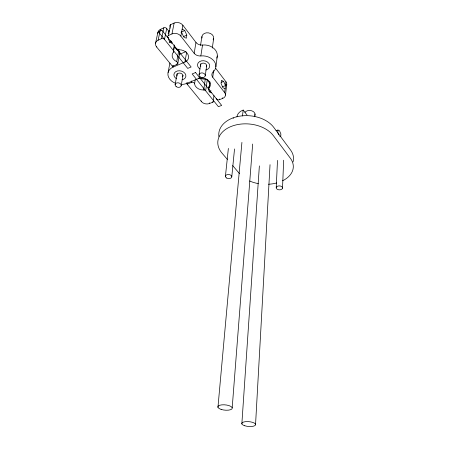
<?xml version="1.0" encoding="UTF-8"?>
<svg xmlns="http://www.w3.org/2000/svg" width="449" height="449" viewBox="0 0 449 449"><rect width="100%" height="100%" fill="white"/><g stroke="black" fill="none" stroke-linecap="round" stroke-linejoin="round"><path stroke-width="0.67" d="M282.528 188.159A3.171 1.981 2.2 0 0 278.088 186.032A3.171 1.981 2.2 0 0 277.504 189.433A3.171 1.981 2.2 0 0 282.528 188.159L283.65 160.22M276.219 187.603L277.504 160.383M279.744 136.232L280.754 136.648L280.878 133.976L279.486 130.676L277.965 130.036L277.836 132.708L278.767 134.925M255.565 424.283L270.034 164.682M241.848 423.89L259.37 165.906M232.2 407.703L252.664 144.039M254.785 116.762L254.998 113.962M217.945 407.366L241.921 142.389M247.006 115.006L243.206 110.061L242.443 115.943M231.785 176.816L234.53 148.956M225.426 176.261L228.373 148.423M225.493 95.07L226.756 84.232M216.727 98.404L216.643 99.089A1.959 1.42 7.4 0 0 219.314 99.723L222.648 98.443A5.91 4.322 7.3 0 0 224.663 92.617L225.942 81.774L215.711 68.343M222.648 98.443L222.732 97.759M219.314 99.723L219.398 99.044M187.345 82.807L187.115 84.171L201.438 101.631A5.848 4.226 8.6 0 0 209.419 103.528L212.703 102.265L212.787 101.581M213.954 95.603L213.331 100.363A1.948 1.409 8 0 1 212.703 102.265M215.868 66.839L217.316 55.94M224.663 92.617L212.742 77.25L213.668 70.426M209.419 103.528L209.509 102.843M212.742 77.25A6.09 4.591 7.9 0 1 213.174 71.963L213.269 71.279M209.094 88.79L208.998 89.474A1.987 1.459 8.4 0 1 209.049 87.869L209.896 81.74M209.38 86.741L209.565 85.383M209.75 84.025L209.941 82.678M208.583 86.685L208.257 89.025L209.644 92.146L211.344 92.904M199.816 77.885A7.88 5.932 9.5 0 0 205.266 79.176A1.948 1.448 9.1 0 1 207.202 79.984L205.664 90.793A1.976 1.448 9 0 0 203.706 89.991A7.992 5.916 9.4 0 1 194.569 83.795A1.998 1.476 10.4 0 0 191.504 82.386L187.115 84.171M212.304 48.077L213.651 38.524M201.438 101.631L201.534 100.952M205.238 75.763L206.748 65.374M203.706 89.991L205.266 79.176M181.261 84.423A12.14 9.019 12.1 0 0 186.531 83.458L198.2 78.698L198.306 78.014M199.064 74.764L200.765 63.691M213.174 71.963A12.342 9.401 9.8 0 0 214.016 61.058A12.342 9.401 9.8 0 0 200.843 55.934L202.533 45.035A6.219 4.911 11.1 0 1 195.96 42.425L182.866 25.239A6.337 5.034 14.9 0 0 174.133 23.039L170.682 24.639A2.116 1.678 15.8 0 0 169.958 26.665M200.518 45.45L201.915 36.594M194.569 83.795L195.214 79.703M191.504 82.386L191.729 81.016M200.843 55.934A6.308 4.9 10.9 0 1 194.176 53.313L195.96 42.425M186.531 83.458L186.644 82.779M175.75 83.402A12.14 9.019 12.1 0 1 167.977 75.252A12.14 9.019 12.1 0 1 173.106 67.092L184.921 62.057L186.582 52.544M181.2 85.574L182.996 75.252M182.154 29.073L184.769 30.554L186.801 35.134L186.24 38.277L183.624 36.84L181.564 32.216M175.138 84.597L177.136 73.597M156.774 46.314L156.628 46.999L172.495 66.345L176.94 64.443L177.063 63.758M177.798 63.522L179.785 52.679M194.176 53.313L180.84 36.128L182.866 25.239M184.921 62.057A8.34 6.376 12.9 0 0 188.002 54.559A8.34 6.376 12.9 0 0 178.859 49.8L178.988 49.109M176.94 64.443A2.06 1.56 13.1 0 0 176.698 61.704L178.708 50.866A8.217 6.387 13.2 0 1 174.509 46.471M176.884 48.217L176.754 48.907A2.11 1.633 13.6 0 0 178.859 49.8M172.495 66.345L172.624 65.655M173.106 67.092L173.365 65.722M174.369 44.951L173.314 50.417A2.099 1.611 14.2 0 1 173.359 52.207A8.34 6.376 12.9 0 0 176.698 61.704M173.359 52.207L174.543 46.067M168.072 72.519L169.907 63.068M168.078 37.127L167.937 37.817A2.15 1.678 15.3 0 1 168.47 35.505L171.973 33.916L174.133 23.039M168.588 37.677L168.353 38.85L169.896 42.268L171.894 43.306M168.156 33.765L168.712 31.037M169.329 30.992L169.464 30.313M169.874 28.293L170.008 27.625M168.47 35.505L170.682 24.639M157.829 33.361A6.28 4.905 16.1 0 1 160.433 29.376L163.829 27.804A2.11 1.656 16.4 0 1 166.725 28.528L164.474 39.383A2.138 1.656 15.8 0 0 161.533 38.659L158.093 40.219A6.37 4.9 15.7 0 0 156.628 46.999M161.533 38.659L163.829 27.804M158.093 40.219L160.433 29.376M155.545 43.177L157.908 32.345M180.992 32.266L184.769 30.554M169.189 42.38L171.091 41.527M183.652 36.543L186.801 35.134M179.499 54.38L186.082 51.523M221.239 82.38L223.664 81.415L225.488 85.596L222.457 86.786M209.049 91.59L211.008 90.821M275.995 130.71L277.965 130.036M225.123 88.728L222.912 87.678L221.065 83.463L221.452 80.326L223.664 81.415M227.374 159.412L222.002 153.126A29.533 19.969 4.4 0 1 232.801 125.843A29.533 19.969 4.4 0 1 273.362 135.637L290.273 158.115A28.573 18.6 3.1 0 1 282.601 180.762M232.638 165.574L239.614 173.741M233.121 117.868L233.469 118.306M166.725 28.528L168.919 31.318M207.202 79.984L209.582 83.003M293.034 161.977A28.309 18.695 3 0 0 290.537 150L273.806 127.449A29.252 20.059 4.3 0 0 239.581 116.184A29.252 20.059 4.3 0 0 218.888 136.558M276.651 182.968A28.573 18.6 3.1 0 1 268.502 184.253M258.327 183.619A28.573 18.6 3.1 0 1 249.565 180.975M236.949 116.88A12.51 8.845 4.2 0 1 243.206 110.061M244.974 112.345A5.337 3.794 4.1 0 1 251.681 110.796A5.337 3.794 4.1 0 1 254.836 115.494M199.928 68.966A6.174 4.703 9.8 0 1 199.513 61.642A6.174 4.703 9.8 0 1 208.875 63.393A6.174 4.703 9.8 0 1 205.704 70.044M200.821 66.25A3.087 2.352 9.8 0 1 203.779 63.124A3.087 2.352 9.8 0 1 206.259 66.862M177.147 76.021A3.036 2.256 12.1 0 1 180.105 73.108A3.036 2.256 12.1 0 1 182.451 76.796M176.418 78.727A6.067 4.512 12.1 0 1 175.755 71.655A6.067 4.512 12.1 0 1 184.96 73.361A6.067 4.512 12.1 0 1 182.103 79.782M172.225 42.593A4.322 1.852 66.5 0 1 170.743 40.646M198.2 78.698A7.992 5.916 9.4 0 1 208.201 80.298A7.992 5.916 9.4 0 1 209.049 87.869M171.973 33.916A6.426 5.023 14.5 0 1 180.84 36.128M178.708 50.866A2.032 1.56 13.4 0 1 179.404 53.308M201.983 38.042A5.949 4.726 10.3 0 1 208.521 32.861A5.949 4.726 10.3 0 1 213.14 39.899M202.533 45.035A12.168 9.429 10 0 1 214.128 48.638A12.168 9.429 10 0 1 216.788 58.106M225.942 81.774A5.826 4.338 7.4 0 1 226.173 85.927M161.848 30.15L158.362 31.756L187.721 68.405L191.117 66.98L161.848 30.15M195.54 72.536L192.155 73.939L218.377 106.666L221.671 105.42L195.54 72.536M221.155 409.421A7.251 2.655 5.6 0 0 232.279 408.248A7.251 2.655 5.6 0 0 221.761 404.863A7.251 2.655 5.6 0 0 221.155 409.421M244.795 425.775A6.943 2.419 4.9 0 0 255.599 424.776A6.943 2.419 4.9 0 0 245.698 421.65A6.943 2.419 4.9 0 0 244.795 425.775M226.622 178.006A3.194 2.032 5.8 0 0 231.751 177.024A3.194 2.032 5.8 0 0 227.447 174.566A3.194 2.032 5.8 0 0 226.622 178.006M176.165 86.595A3.07 2.245 11.9 0 0 181.155 85.798A3.07 2.245 11.9 0 0 177.187 82.835A3.07 2.245 11.9 0 0 176.165 86.595M200.046 76.835A3.126 2.346 9.7 0 0 205.182 75.999A3.126 2.346 9.7 0 0 201.231 72.934A3.126 2.346 9.7 0 0 200.046 76.835"/></g></svg>
